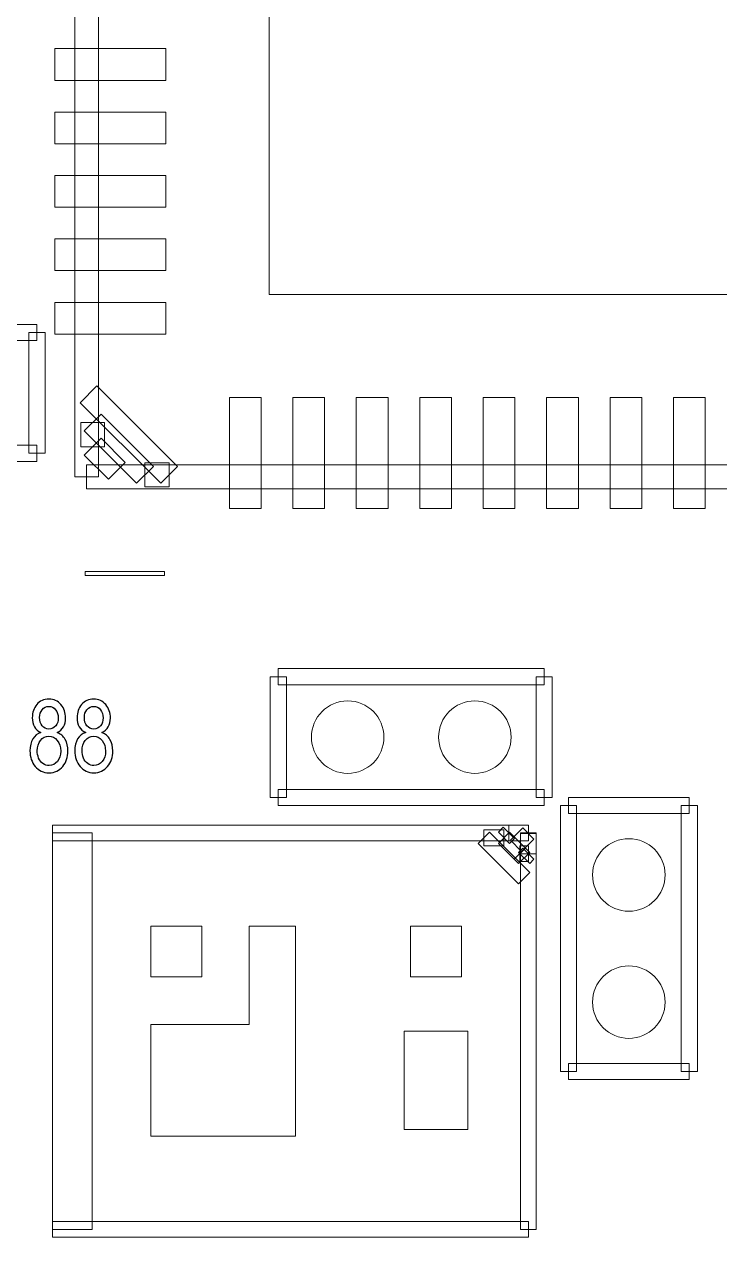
# Model space of a CAD drawing. Header units: millimetres. Extents: x -32 to 79, y -57 to 20.
# Drawn here: x -22.37 to -17.99, y -22.99 to -15.25 of the extents above; entities that cross this region are included whole.
import ezdxf

# ---------------------------------------------------------------- set-up
doc = ezdxf.new("R2010")
doc.units = ezdxf.units.MM
doc.header["$MEASUREMENT"] = 0
for name, color, linetype in [('BG_OUTLINE', 7, 'Continuous'), ('PG_SILKSCREEN_TOP', 7, 'Continuous'), ('PIN_TOP', 7, 'Continuous'), ('RD_SILKSCREEN_TOP', 7, 'Continuous')]:
    doc.layers.add(name, color=color, linetype=linetype)

msp = doc.modelspace()

# ---------------------------------------------------------------- linework, layer by layer
at = {"layer": 'BG_OUTLINE', "lineweight": 9}
msp.add_open_spline([(-31.5602, -57.3483), (-31.5602, -57.3483), (-31.5602, 2.6515), (-31.5602, 2.6515), (-31.5602, 2.6515), (-31.5602, 2.6515), (48.4395, 2.6515), (48.4395, 2.6515), (48.4395, 2.6515), (48.4395, 2.6515), (48.4395, -57.3483), (48.4395, -57.3483), (48.4395, -57.3483), (48.4395, -57.3483), (-31.5602, -57.3483), (-31.5602, -57.3483)], degree=3, knots=[0, 0, 0, 0, 0.25, 0.25, 0.25, 0.25, 0.5, 0.5, 0.5, 0.5, 0.75, 0.75, 0.75, 0.75, 1, 1, 1, 1], dxfattribs=at)
at = {"layer": 'PG_SILKSCREEN_TOP', "lineweight": 9}
for points in [[(-22.0513, -10.101), (-22.0513, -10.101), (-21.9012, -10.101), (-21.9012, -10.101), (-21.9012, -10.101), (-21.9012, -10.101), (-21.9012, -18.101), (-21.9012, -18.101), (-21.9012, -18.101), (-21.9012, -18.101), (-22.0513, -18.101), (-22.0513, -18.101), (-22.0513, -18.101), (-22.0513, -18.101), (-22.0513, -10.101), (-22.0513, -10.101)], [(-23.9656, -17.2417), (-23.9656, -17.2417), (-23.9656, -17.1401), (-23.9656, -17.1401), (-23.9656, -17.1401), (-23.9656, -17.1401), (-22.2892, -17.1401), (-22.2892, -17.1401), (-22.2892, -17.1401), (-22.2892, -17.1401), (-22.2892, -17.2417), (-22.2892, -17.2417), (-22.2892, -17.2417), (-22.2892, -17.2417), (-23.9656, -17.2417), (-23.9656, -17.2417)], [(-22.34, -17.1909), (-22.34, -17.1909), (-22.2384, -17.1909), (-22.2384, -17.1909), (-22.2384, -17.1909), (-22.2384, -17.1909), (-22.2384, -17.9529), (-22.2384, -17.9529), (-22.2384, -17.9529), (-22.2384, -17.9529), (-22.34, -17.9529), (-22.34, -17.9529), (-22.34, -17.9529), (-22.34, -17.9529), (-22.34, -17.1909), (-22.34, -17.1909)], [(-22.0172, -17.6339), (-22.0172, -17.6339), (-21.911, -17.5277), (-21.911, -17.5277), (-21.911, -17.5277), (-21.911, -17.5277), (-21.403, -18.0357), (-21.403, -18.0357), (-21.403, -18.0357), (-21.403, -18.0357), (-21.5092, -18.1419), (-21.5092, -18.1419), (-21.5092, -18.1419), (-21.5092, -18.1419), (-22.0172, -17.6339), (-22.0172, -17.6339)], [(-21.5554, -18.0357), (-21.5554, -18.0357), (-21.6616, -18.1419), (-21.6616, -18.1419), (-21.6616, -18.1419), (-21.6616, -18.1419), (-21.9918, -17.8117), (-21.9918, -17.8117), (-21.9918, -17.8117), (-21.9918, -17.8117), (-21.8856, -17.7055), (-21.8856, -17.7055), (-21.8856, -17.7055), (-21.8856, -17.7055), (-21.5554, -18.0357), (-21.5554, -18.0357)], [(-22.0137, -17.7586), (-22.0137, -17.7586), (-21.8636, -17.7586), (-21.8636, -17.7586), (-21.8636, -17.7586), (-21.8636, -17.7586), (-21.8636, -17.911), (-21.8636, -17.911), (-21.8636, -17.911), (-21.8636, -17.911), (-22.0137, -17.911), (-22.0137, -17.911), (-22.0137, -17.911), (-22.0137, -17.911), (-22.0137, -17.7586), (-22.0137, -17.7586)], [(-21.9918, -17.9641), (-21.9918, -17.9641), (-21.8856, -17.8579), (-21.8856, -17.8579), (-21.8856, -17.8579), (-21.8856, -17.8579), (-21.7332, -18.0103), (-21.7332, -18.0103), (-21.7332, -18.0103), (-21.7332, -18.0103), (-21.8394, -18.1165), (-21.8394, -18.1165), (-21.8394, -18.1165), (-21.8394, -18.1165), (-21.9918, -17.9641), (-21.9918, -17.9641)], [(-22.2892, -17.9021), (-22.2892, -17.9021), (-22.2892, -18.0037), (-22.2892, -18.0037), (-22.2892, -18.0037), (-22.2892, -18.0037), (-23.9656, -18.0037), (-23.9656, -18.0037), (-23.9656, -18.0037), (-23.9656, -18.0037), (-23.9656, -17.9021), (-23.9656, -17.9021), (-23.9656, -17.9021), (-23.9656, -17.9021), (-22.2892, -17.9021), (-22.2892, -17.9021)], [(-21.9763, -18.1761), (-21.9763, -18.1761), (-21.9763, -18.0259), (-21.9763, -18.0259), (-21.9763, -18.0259), (-21.9763, -18.0259), (-13.9763, -18.0259), (-13.9763, -18.0259), (-13.9763, -18.0259), (-13.9763, -18.0259), (-13.9763, -18.1761), (-13.9763, -18.1761), (-13.9763, -18.1761), (-13.9763, -18.1761), (-21.9763, -18.1761), (-21.9763, -18.1761)], [(-21.4561, -18.0138), (-21.4561, -18.0138), (-21.4561, -18.1639), (-21.4561, -18.1639), (-21.4561, -18.1639), (-21.4561, -18.1639), (-21.6085, -18.1639), (-21.6085, -18.1639), (-21.6085, -18.1639), (-21.6085, -18.1639), (-21.6085, -18.0138), (-21.6085, -18.0138), (-21.6085, -18.0138), (-21.6085, -18.0138), (-21.4561, -18.0138), (-21.4561, -18.0138)], [(-21.4854, -18.7238), (-21.4854, -18.7238), (-21.9856, -18.7238), (-21.9856, -18.7238), (-21.9856, -18.7238), (-21.9856, -18.7238), (-21.9856, -18.6984), (-21.9856, -18.6984), (-21.9856, -18.6984), (-21.9856, -18.6984), (-21.4854, -18.6984), (-21.4854, -18.6984), (-21.4854, -18.6984), (-21.4854, -18.6984), (-21.4854, -18.7238), (-21.4854, -18.7238)], [(-20.7678, -19.4122), (-20.7678, -19.4122), (-20.7678, -19.3106), (-20.7678, -19.3106), (-20.7678, -19.3106), (-20.7678, -19.3106), (-19.0914, -19.3106), (-19.0914, -19.3106), (-19.0914, -19.3106), (-19.0914, -19.3106), (-19.0914, -19.4122), (-19.0914, -19.4122), (-19.0914, -19.4122), (-19.0914, -19.4122), (-20.7678, -19.4122), (-20.7678, -19.4122)], [(-20.717, -20.1234), (-20.717, -20.1234), (-20.8186, -20.1234), (-20.8186, -20.1234), (-20.8186, -20.1234), (-20.8186, -20.1234), (-20.8186, -19.3614), (-20.8186, -19.3614), (-20.8186, -19.3614), (-20.8186, -19.3614), (-20.717, -19.3614), (-20.717, -19.3614), (-20.717, -19.3614), (-20.717, -19.3614), (-20.717, -20.1234), (-20.717, -20.1234)], [(-19.1422, -19.3614), (-19.1422, -19.3614), (-19.0406, -19.3614), (-19.0406, -19.3614), (-19.0406, -19.3614), (-19.0406, -19.3614), (-19.0406, -20.1234), (-19.0406, -20.1234), (-19.0406, -20.1234), (-19.0406, -20.1234), (-19.1422, -20.1234), (-19.1422, -20.1234), (-19.1422, -20.1234), (-19.1422, -20.1234), (-19.1422, -19.3614), (-19.1422, -19.3614)], [(-19.0914, -20.0726), (-19.0914, -20.0726), (-19.0914, -20.1742), (-19.0914, -20.1742), (-19.0914, -20.1742), (-19.0914, -20.1742), (-20.7678, -20.1742), (-20.7678, -20.1742), (-20.7678, -20.1742), (-20.7678, -20.1742), (-20.7678, -20.0726), (-20.7678, -20.0726), (-20.7678, -20.0726), (-20.7678, -20.0726), (-19.0914, -20.0726), (-19.0914, -20.0726)], [(-18.939, -20.225), (-18.939, -20.225), (-18.939, -20.1234), (-18.939, -20.1234), (-18.939, -20.1234), (-18.939, -20.1234), (-18.177, -20.1234), (-18.177, -20.1234), (-18.177, -20.1234), (-18.177, -20.1234), (-18.177, -20.225), (-18.177, -20.225), (-18.177, -20.225), (-18.177, -20.225), (-18.939, -20.225), (-18.939, -20.225)], [(-18.8882, -21.8506), (-18.8882, -21.8506), (-18.9898, -21.8506), (-18.9898, -21.8506), (-18.9898, -21.8506), (-18.9898, -21.8506), (-18.9898, -20.1742), (-18.9898, -20.1742), (-18.9898, -20.1742), (-18.9898, -20.1742), (-18.8882, -20.1742), (-18.8882, -20.1742), (-18.8882, -20.1742), (-18.8882, -20.1742), (-18.8882, -21.8506), (-18.8882, -21.8506)], [(-18.2278, -20.1742), (-18.2278, -20.1742), (-18.1262, -20.1742), (-18.1262, -20.1742), (-18.1262, -20.1742), (-18.1262, -20.1742), (-18.1262, -21.8506), (-18.1262, -21.8506), (-18.1262, -21.8506), (-18.1262, -21.8506), (-18.2278, -21.8506), (-18.2278, -21.8506), (-18.2278, -21.8506), (-18.2278, -21.8506), (-18.2278, -20.1742), (-18.2278, -20.1742)], [(-19.1914, -20.2966), (-19.1914, -20.2966), (-19.1914, -20.3967), (-19.1914, -20.3967), (-19.1914, -20.3967), (-19.1914, -20.3967), (-22.1917, -20.3967), (-22.1917, -20.3967), (-22.1917, -20.3967), (-22.1917, -20.3967), (-22.1917, -20.2966), (-22.1917, -20.2966), (-22.1917, -20.2966), (-22.1917, -20.2966), (-19.1914, -20.2966), (-19.1914, -20.2966)], [(-19.183, -20.596), (-19.183, -20.596), (-19.2537, -20.6667), (-19.2537, -20.6667), (-19.2537, -20.6667), (-19.2537, -20.6667), (-19.5077, -20.4127), (-19.5077, -20.4127), (-19.5077, -20.4127), (-19.5077, -20.4127), (-19.437, -20.342), (-19.437, -20.342), (-19.437, -20.342), (-19.437, -20.342), (-19.183, -20.596), (-19.183, -20.596)], [(-19.4724, -20.4274), (-19.4724, -20.4274), (-19.4724, -20.3273), (-19.4724, -20.3273), (-19.4724, -20.3273), (-19.4724, -20.3273), (-19.3454, -20.3273), (-19.3454, -20.3273), (-19.3454, -20.3273), (-19.3454, -20.3273), (-19.3454, -20.4274), (-19.3454, -20.4274), (-19.3454, -20.4274), (-19.3454, -20.4274), (-19.4724, -20.4274), (-19.4724, -20.4274)], [(-19.31, -20.4127), (-19.31, -20.4127), (-19.3807, -20.342), (-19.3807, -20.342), (-19.3807, -20.342), (-19.3807, -20.342), (-19.35, -20.3112), (-19.35, -20.3112), (-19.35, -20.3112), (-19.35, -20.3112), (-19.2792, -20.382), (-19.2792, -20.382), (-19.2792, -20.382), (-19.2792, -20.382), (-19.31, -20.4127), (-19.31, -20.4127)], [(-19.3807, -20.4127), (-19.3807, -20.4127), (-19.31, -20.342), (-19.31, -20.342), (-19.31, -20.342), (-19.31, -20.342), (-19.183, -20.469), (-19.183, -20.469), (-19.183, -20.469), (-19.183, -20.469), (-19.2537, -20.5397), (-19.2537, -20.5397), (-19.2537, -20.5397), (-19.2537, -20.5397), (-19.3807, -20.4127), (-19.3807, -20.4127)], [(-19.2099, -20.442), (-19.2099, -20.442), (-19.2807, -20.5128), (-19.2807, -20.5128), (-19.2807, -20.5128), (-19.2807, -20.5128), (-19.3807, -20.4127), (-19.3807, -20.4127), (-19.3807, -20.4127), (-19.3807, -20.4127), (-19.31, -20.342), (-19.31, -20.342), (-19.31, -20.342), (-19.31, -20.342), (-19.2099, -20.442), (-19.2099, -20.442)], [(-19.3146, -20.3967), (-19.3146, -20.3967), (-19.3146, -20.2966), (-19.3146, -20.2966), (-19.3146, -20.2966), (-19.3146, -20.2966), (-19.1914, -20.2966), (-19.1914, -20.2966), (-19.1914, -20.2966), (-19.1914, -20.2966), (-19.1914, -20.3967), (-19.1914, -20.3967), (-19.1914, -20.3967), (-19.1914, -20.3967), (-19.3146, -20.3967), (-19.3146, -20.3967)], [(-19.2268, -20.315), (-19.2268, -20.315), (-19.156, -20.3858), (-19.156, -20.3858), (-19.156, -20.3858), (-19.156, -20.3858), (-19.2338, -20.4635), (-19.2338, -20.4635), (-19.2338, -20.4635), (-19.2338, -20.4635), (-19.3045, -20.3928), (-19.3045, -20.3928), (-19.3045, -20.3928), (-19.3045, -20.3928), (-19.2268, -20.315), (-19.2268, -20.315)], [(-19.1414, -22.8465), (-19.1414, -22.8465), (-19.2415, -22.8465), (-19.2415, -22.8465), (-19.2415, -22.8465), (-19.2415, -22.8465), (-19.2415, -20.3466), (-19.2415, -20.3466), (-19.2415, -20.3466), (-19.2415, -20.3466), (-19.1414, -20.3466), (-19.1414, -20.3466), (-19.1414, -20.3466), (-19.1414, -20.3466), (-19.1414, -22.8465), (-19.1414, -22.8465)], [(-19.1414, -20.4774), (-19.1414, -20.4774), (-19.2415, -20.4774), (-19.2415, -20.4774), (-19.2415, -20.4774), (-19.2415, -20.4774), (-19.2415, -20.3466), (-19.2415, -20.3466), (-19.2415, -20.3466), (-19.2415, -20.3466), (-19.1414, -20.3466), (-19.1414, -20.3466), (-19.1414, -20.3466), (-19.1414, -20.3466), (-19.1414, -20.4774), (-19.1414, -20.4774)], [(-19.2415, -20.3466), (-19.2415, -20.3466), (-19.1414, -20.3466), (-19.1414, -20.3466), (-19.1414, -20.3466), (-19.1414, -20.3466), (-19.1414, -20.3504), (-19.1414, -20.3504), (-19.1414, -20.3504), (-19.1414, -20.3504), (-19.2415, -20.3504), (-19.2415, -20.3504), (-19.2415, -20.3504), (-19.2415, -20.3504), (-19.2415, -20.3466), (-19.2415, -20.3466)], [(-19.1914, -20.4274), (-19.1914, -20.4274), (-19.1914, -20.5275), (-19.1914, -20.5275), (-19.1914, -20.5275), (-19.1914, -20.5275), (-19.2453, -20.5275), (-19.2453, -20.5275), (-19.2453, -20.5275), (-19.2453, -20.5275), (-19.2453, -20.4274), (-19.2453, -20.4274), (-19.2453, -20.4274), (-19.2453, -20.4274), (-19.1914, -20.4274), (-19.1914, -20.4274)], [(-19.183, -20.5397), (-19.183, -20.5397), (-19.2537, -20.469), (-19.2537, -20.469), (-19.2537, -20.469), (-19.2537, -20.469), (-19.2268, -20.442), (-19.2268, -20.442), (-19.2268, -20.442), (-19.2268, -20.442), (-19.156, -20.5128), (-19.156, -20.5128), (-19.156, -20.5128), (-19.156, -20.5128), (-19.183, -20.5397), (-19.183, -20.5397)], [(-18.177, -21.7998), (-18.177, -21.7998), (-18.177, -21.9014), (-18.177, -21.9014), (-18.177, -21.9014), (-18.177, -21.9014), (-18.939, -21.9014), (-18.939, -21.9014), (-18.939, -21.9014), (-18.939, -21.9014), (-18.939, -21.7998), (-18.939, -21.7998), (-18.939, -21.7998), (-18.939, -21.7998), (-18.177, -21.7998), (-18.177, -21.7998)], [(-22.1917, -22.8965), (-22.1917, -22.8965), (-22.1917, -22.7965), (-22.1917, -22.7965), (-22.1917, -22.7965), (-22.1917, -22.7965), (-19.1914, -22.7965), (-19.1914, -22.7965), (-19.1914, -22.7965), (-19.1914, -22.7965), (-19.1914, -22.8965), (-19.1914, -22.8965), (-19.1914, -22.8965), (-19.1914, -22.8965), (-22.1917, -22.8965), (-22.1917, -22.8965)]]:
    msp.add_open_spline(points, degree=3, knots=[0, 0, 0, 0, 0.25, 0.25, 0.25, 0.25, 0.5, 0.5, 0.5, 0.5, 0.75, 0.75, 0.75, 0.75, 1, 1, 1, 1], dxfattribs=at)
at = {"layer": 'PIN_TOP', "lineweight": 9}
for points, knots in [([(-15.1263, -16.951), (-15.1263, -16.951), (-20.8263, -16.951), (-20.8263, -16.951), (-20.8263, -16.951), (-20.8263, -16.951), (-20.8263, -11.251), (-20.8263, -11.251), (-20.8263, -11.251), (-20.8263, -11.251), (-15.1263, -11.251), (-15.1263, -11.251), (-15.1263, -11.251), (-15.1263, -11.251), (-15.1263, -16.951), (-15.1263, -16.951)], [0, 0, 0, 0, 0.25, 0.25, 0.25, 0.25, 0.5, 0.5, 0.5, 0.5, 0.75, 0.75, 0.75, 0.75, 1, 1, 1, 1]), ([(-21.4762, -15.601), (-21.4762, -15.601), (-22.1762, -15.601), (-22.1762, -15.601), (-22.1762, -15.601), (-22.1762, -15.601), (-22.1762, -15.4011), (-22.1762, -15.4011), (-22.1762, -15.4011), (-22.1762, -15.4011), (-21.4762, -15.4011), (-21.4762, -15.4011), (-21.4762, -15.4011), (-21.4762, -15.4011), (-21.4762, -15.601), (-21.4762, -15.601)], [0, 0, 0, 0, 0.25, 0.25, 0.25, 0.25, 0.5, 0.5, 0.5, 0.5, 0.75, 0.75, 0.75, 0.75, 1, 1, 1, 1]), ([(-21.4762, -16.0011), (-21.4762, -16.0011), (-22.1762, -16.0011), (-22.1762, -16.0011), (-22.1762, -16.0011), (-22.1762, -16.0011), (-22.1762, -15.8012), (-22.1762, -15.8012), (-22.1762, -15.8012), (-22.1762, -15.8012), (-21.4762, -15.8012), (-21.4762, -15.8012), (-21.4762, -15.8012), (-21.4762, -15.8012), (-21.4762, -16.0011), (-21.4762, -16.0011)], [0, 0, 0, 0, 0.25, 0.25, 0.25, 0.25, 0.5, 0.5, 0.5, 0.5, 0.75, 0.75, 0.75, 0.75, 1, 1, 1, 1]), ([(-21.4762, -16.4009), (-21.4762, -16.4009), (-22.1762, -16.4009), (-22.1762, -16.4009), (-22.1762, -16.4009), (-22.1762, -16.4009), (-22.1762, -16.201), (-22.1762, -16.201), (-22.1762, -16.201), (-22.1762, -16.201), (-21.4762, -16.201), (-21.4762, -16.201), (-21.4762, -16.201), (-21.4762, -16.201), (-21.4762, -16.4009), (-21.4762, -16.4009)], [0, 0, 0, 0, 0.25, 0.25, 0.25, 0.25, 0.5, 0.5, 0.5, 0.5, 0.75, 0.75, 0.75, 0.75, 1, 1, 1, 1]), ([(-21.4762, -16.8009), (-21.4762, -16.8009), (-22.1762, -16.8009), (-22.1762, -16.8009), (-22.1762, -16.8009), (-22.1762, -16.8009), (-22.1762, -16.601), (-22.1762, -16.601), (-22.1762, -16.601), (-22.1762, -16.601), (-21.4762, -16.601), (-21.4762, -16.601), (-21.4762, -16.601), (-21.4762, -16.601), (-21.4762, -16.8009), (-21.4762, -16.8009)], [0, 0, 0, 0, 0.25, 0.25, 0.25, 0.25, 0.5, 0.5, 0.5, 0.5, 0.75, 0.75, 0.75, 0.75, 1, 1, 1, 1]), ([(-21.4762, -17.201), (-21.4762, -17.201), (-22.1762, -17.201), (-22.1762, -17.201), (-22.1762, -17.201), (-22.1762, -17.201), (-22.1762, -17.0011), (-22.1762, -17.0011), (-22.1762, -17.0011), (-22.1762, -17.0011), (-21.4762, -17.0011), (-21.4762, -17.0011), (-21.4762, -17.0011), (-21.4762, -17.0011), (-21.4762, -17.201), (-21.4762, -17.201)], [0, 0, 0, 0, 0.25, 0.25, 0.25, 0.25, 0.5, 0.5, 0.5, 0.5, 0.75, 0.75, 0.75, 0.75, 1, 1, 1, 1]), ([(-20.8763, -17.6009), (-20.8763, -17.6009), (-20.8763, -18.3009), (-20.8763, -18.3009), (-20.8763, -18.3009), (-20.8763, -18.3009), (-21.0762, -18.3009), (-21.0762, -18.3009), (-21.0762, -18.3009), (-21.0762, -18.3009), (-21.0762, -17.6009), (-21.0762, -17.6009), (-21.0762, -17.6009), (-21.0762, -17.6009), (-20.8763, -17.6009), (-20.8763, -17.6009)], [0, 0, 0, 0, 0.25, 0.25, 0.25, 0.25, 0.5, 0.5, 0.5, 0.5, 0.75, 0.75, 0.75, 0.75, 1, 1, 1, 1]), ([(-20.4763, -17.6009), (-20.4763, -17.6009), (-20.4763, -18.3009), (-20.4763, -18.3009), (-20.4763, -18.3009), (-20.4763, -18.3009), (-20.6762, -18.3009), (-20.6762, -18.3009), (-20.6762, -18.3009), (-20.6762, -18.3009), (-20.6762, -17.6009), (-20.6762, -17.6009), (-20.6762, -17.6009), (-20.6762, -17.6009), (-20.4763, -17.6009), (-20.4763, -17.6009)], [0, 0, 0, 0, 0.25, 0.25, 0.25, 0.25, 0.5, 0.5, 0.5, 0.5, 0.75, 0.75, 0.75, 0.75, 1, 1, 1, 1]), ([(-20.0762, -17.6009), (-20.0762, -17.6009), (-20.0762, -18.3009), (-20.0762, -18.3009), (-20.0762, -18.3009), (-20.0762, -18.3009), (-20.2761, -18.3009), (-20.2761, -18.3009), (-20.2761, -18.3009), (-20.2761, -18.3009), (-20.2761, -17.6009), (-20.2761, -17.6009), (-20.2761, -17.6009), (-20.2761, -17.6009), (-20.0762, -17.6009), (-20.0762, -17.6009)], [0, 0, 0, 0, 0.25, 0.25, 0.25, 0.25, 0.5, 0.5, 0.5, 0.5, 0.75, 0.75, 0.75, 0.75, 1, 1, 1, 1]), ([(-19.6764, -17.6009), (-19.6764, -17.6009), (-19.6764, -18.3009), (-19.6764, -18.3009), (-19.6764, -18.3009), (-19.6764, -18.3009), (-19.8763, -18.3009), (-19.8763, -18.3009), (-19.8763, -18.3009), (-19.8763, -18.3009), (-19.8763, -17.6009), (-19.8763, -17.6009), (-19.8763, -17.6009), (-19.8763, -17.6009), (-19.6764, -17.6009), (-19.6764, -17.6009)], [0, 0, 0, 0, 0.25, 0.25, 0.25, 0.25, 0.5, 0.5, 0.5, 0.5, 0.75, 0.75, 0.75, 0.75, 1, 1, 1, 1]), ([(-19.2764, -17.6009), (-19.2764, -17.6009), (-19.2764, -18.3009), (-19.2764, -18.3009), (-19.2764, -18.3009), (-19.2764, -18.3009), (-19.4763, -18.3009), (-19.4763, -18.3009), (-19.4763, -18.3009), (-19.4763, -18.3009), (-19.4763, -17.6009), (-19.4763, -17.6009), (-19.4763, -17.6009), (-19.4763, -17.6009), (-19.2764, -17.6009), (-19.2764, -17.6009)], [0, 0, 0, 0, 0.25, 0.25, 0.25, 0.25, 0.5, 0.5, 0.5, 0.5, 0.75, 0.75, 0.75, 0.75, 1, 1, 1, 1]), ([(-18.8763, -17.6009), (-18.8763, -17.6009), (-18.8763, -18.3009), (-18.8763, -18.3009), (-18.8763, -18.3009), (-18.8763, -18.3009), (-19.0762, -18.3009), (-19.0762, -18.3009), (-19.0762, -18.3009), (-19.0762, -18.3009), (-19.0762, -17.6009), (-19.0762, -17.6009), (-19.0762, -17.6009), (-19.0762, -17.6009), (-18.8763, -17.6009), (-18.8763, -17.6009)], [0, 0, 0, 0, 0.25, 0.25, 0.25, 0.25, 0.5, 0.5, 0.5, 0.5, 0.75, 0.75, 0.75, 0.75, 1, 1, 1, 1]), ([(-18.4763, -17.6009), (-18.4763, -17.6009), (-18.4763, -18.3009), (-18.4763, -18.3009), (-18.4763, -18.3009), (-18.4763, -18.3009), (-18.6762, -18.3009), (-18.6762, -18.3009), (-18.6762, -18.3009), (-18.6762, -18.3009), (-18.6762, -17.6009), (-18.6762, -17.6009), (-18.6762, -17.6009), (-18.6762, -17.6009), (-18.4763, -17.6009), (-18.4763, -17.6009)], [0, 0, 0, 0, 0.25, 0.25, 0.25, 0.25, 0.5, 0.5, 0.5, 0.5, 0.75, 0.75, 0.75, 0.75, 1, 1, 1, 1]), ([(-18.0762, -17.6009), (-18.0762, -17.6009), (-18.0762, -18.3009), (-18.0762, -18.3009), (-18.0762, -18.3009), (-18.0762, -18.3009), (-18.2761, -18.3009), (-18.2761, -18.3009), (-18.2761, -18.3009), (-18.2761, -18.3009), (-18.2761, -17.6009), (-18.2761, -17.6009), (-18.2761, -17.6009), (-18.2761, -17.6009), (-18.0762, -17.6009), (-18.0762, -17.6009)], [0, 0, 0, 0, 0.25, 0.25, 0.25, 0.25, 0.5, 0.5, 0.5, 0.5, 0.75, 0.75, 0.75, 0.75, 1, 1, 1, 1]), ([(-20.1018, -19.7424), (-20.1018, -19.6161), (-20.2041, -19.5138), (-20.3304, -19.5138), (-20.3304, -19.5138), (-20.4566, -19.5138), (-20.559, -19.6161), (-20.559, -19.7424), (-20.559, -19.7424), (-20.559, -19.8686), (-20.4566, -19.971), (-20.3304, -19.971), (-20.3304, -19.971), (-20.2041, -19.971), (-20.1018, -19.8686), (-20.1018, -19.7424)], [0, 0, 0, 0, 0.25, 0.25, 0.25, 0.25, 0.5, 0.5, 0.5, 0.5, 0.75, 0.75, 0.75, 0.75, 1, 1, 1, 1]), ([(-19.3001, -19.7424), (-19.3001, -19.6161), (-19.4025, -19.5138), (-19.5287, -19.5138), (-19.5287, -19.5138), (-19.655, -19.5138), (-19.7573, -19.6161), (-19.7573, -19.7424), (-19.7573, -19.7424), (-19.7573, -19.8686), (-19.655, -19.971), (-19.5287, -19.971), (-19.5287, -19.971), (-19.4025, -19.971), (-19.3001, -19.8686), (-19.3001, -19.7424)], [0, 0, 0, 0, 0.25, 0.25, 0.25, 0.25, 0.5, 0.5, 0.5, 0.5, 0.75, 0.75, 0.75, 0.75, 1, 1, 1, 1]), ([(-21.9415, -20.3465), (-21.9415, -20.3465), (-21.9415, -22.8466), (-21.9415, -22.8466), (-21.9415, -22.8466), (-21.9415, -22.8466), (-22.1914, -22.8466), (-22.1914, -22.8466), (-22.1914, -22.8466), (-22.1914, -22.8466), (-22.1914, -20.3465), (-22.1914, -20.3465), (-22.1914, -20.3465), (-22.1914, -20.3465), (-21.9415, -20.3465), (-21.9415, -20.3465)], [0, 0, 0, 0, 0.25, 0.25, 0.25, 0.25, 0.5, 0.5, 0.5, 0.5, 0.75, 0.75, 0.75, 0.75, 1, 1, 1, 1]), ([(-18.3294, -20.6115), (-18.3294, -20.4853), (-18.4317, -20.3829), (-18.558, -20.3829), (-18.558, -20.3829), (-18.6842, -20.3829), (-18.7866, -20.4853), (-18.7866, -20.6115), (-18.7866, -20.6115), (-18.7866, -20.7378), (-18.6842, -20.8401), (-18.558, -20.8401), (-18.558, -20.8401), (-18.4317, -20.8401), (-18.3294, -20.7378), (-18.3294, -20.6115)], [0, 0, 0, 0, 0.25, 0.25, 0.25, 0.25, 0.5, 0.5, 0.5, 0.5, 0.75, 0.75, 0.75, 0.75, 1, 1, 1, 1]), ([(-20.6585, -22.2595), (-20.6585, -22.2595), (-21.5706, -22.2595), (-21.5706, -22.2595), (-21.5706, -22.2595), (-21.5706, -22.2595), (-21.5706, -21.5536), (-21.5706, -21.5536), (-21.5706, -21.5536), (-21.5706, -21.5536), (-20.9506, -21.5536), (-20.9506, -21.5536), (-20.9506, -21.5536), (-20.9506, -21.5536), (-20.9506, -20.9336), (-20.9506, -20.9336), (-20.9506, -20.9336), (-20.9506, -20.9336), (-20.6585, -20.9336), (-20.6585, -20.9336), (-20.6585, -20.9336), (-20.6585, -20.9336), (-20.6585, -22.2595), (-20.6585, -22.2595)], [0, 0, 0, 0, 0.166667, 0.166667, 0.166667, 0.166667, 0.333333, 0.333333, 0.333333, 0.333333, 0.5, 0.5, 0.5, 0.5, 0.666667, 0.666667, 0.666667, 0.666667, 0.833333, 0.833333, 0.833333, 0.833333, 1, 1, 1, 1]), ([(-21.2506, -20.9336), (-21.2506, -20.9336), (-21.2506, -21.2537), (-21.2506, -21.2537), (-21.2506, -21.2537), (-21.2506, -21.2537), (-21.5706, -21.2537), (-21.5706, -21.2537), (-21.5706, -21.2537), (-21.5706, -21.2537), (-21.5706, -20.9336), (-21.5706, -20.9336), (-21.5706, -20.9336), (-21.5706, -20.9336), (-21.2506, -20.9336), (-21.2506, -20.9336)], [0, 0, 0, 0, 0.25, 0.25, 0.25, 0.25, 0.5, 0.5, 0.5, 0.5, 0.75, 0.75, 0.75, 0.75, 1, 1, 1, 1]), ([(-19.6136, -20.9336), (-19.6136, -20.9336), (-19.6136, -21.2537), (-19.6136, -21.2537), (-19.6136, -21.2537), (-19.6136, -21.2537), (-19.9336, -21.2537), (-19.9336, -21.2537), (-19.9336, -21.2537), (-19.9336, -21.2537), (-19.9336, -20.9336), (-19.9336, -20.9336), (-19.9336, -20.9336), (-19.9336, -20.9336), (-19.6136, -20.9336), (-19.6136, -20.9336)], [0, 0, 0, 0, 0.25, 0.25, 0.25, 0.25, 0.5, 0.5, 0.5, 0.5, 0.75, 0.75, 0.75, 0.75, 1, 1, 1, 1]), ([(-18.3294, -21.4132), (-18.3294, -21.2869), (-18.4317, -21.1846), (-18.558, -21.1846), (-18.558, -21.1846), (-18.6842, -21.1846), (-18.7866, -21.2869), (-18.7866, -21.4132), (-18.7866, -21.4132), (-18.7866, -21.5394), (-18.6842, -21.6418), (-18.558, -21.6418), (-18.558, -21.6418), (-18.4317, -21.6418), (-18.3294, -21.5394), (-18.3294, -21.4132)], [0, 0, 0, 0, 0.25, 0.25, 0.25, 0.25, 0.5, 0.5, 0.5, 0.5, 0.75, 0.75, 0.75, 0.75, 1, 1, 1, 1]), ([(-19.5736, -21.5964), (-19.5736, -21.5964), (-19.5736, -22.2164), (-19.5736, -22.2164), (-19.5736, -22.2164), (-19.5736, -22.2164), (-19.9736, -22.2164), (-19.9736, -22.2164), (-19.9736, -22.2164), (-19.9736, -22.2164), (-19.9736, -21.5964), (-19.9736, -21.5964), (-19.9736, -21.5964), (-19.9736, -21.5964), (-19.5736, -21.5964), (-19.5736, -21.5964)], [0, 0, 0, 0, 0.25, 0.25, 0.25, 0.25, 0.5, 0.5, 0.5, 0.5, 0.75, 0.75, 0.75, 0.75, 1, 1, 1, 1])]:
    msp.add_open_spline(points, degree=3, knots=knots, dxfattribs=at)
at = {"layer": 'RD_SILKSCREEN_TOP', "color": 8}
for points, knots in [([(-22.2643, -19.713), (-22.2828, -19.7045), (-22.2965, -19.6925), (-22.3055, -19.6767), (-22.3055, -19.6767), (-22.3144, -19.6611), (-22.3189, -19.6422), (-22.3189, -19.6203), (-22.3189, -19.6203), (-22.3189, -19.5872), (-22.3094, -19.5595), (-22.2903, -19.5369), (-22.2903, -19.5369), (-22.2713, -19.5144), (-22.2461, -19.503), (-22.2145, -19.503), (-22.2145, -19.503), (-22.1827, -19.503), (-22.1571, -19.5146), (-22.1378, -19.5376), (-22.1378, -19.5376), (-22.1185, -19.5607), (-22.1088, -19.5888), (-22.1088, -19.6219), (-22.1088, -19.6219), (-22.1088, -19.643), (-22.1132, -19.6613), (-22.122, -19.6769), (-22.122, -19.6769), (-22.1309, -19.6925), (-22.1443, -19.7045), (-22.1623, -19.713), (-22.1623, -19.713), (-22.1401, -19.7221), (-22.1231, -19.7367), (-22.1114, -19.757), (-22.1114, -19.757), (-22.0998, -19.7773), (-22.0939, -19.8015), (-22.0939, -19.8295), (-22.0939, -19.8295), (-22.0939, -19.8685), (-22.1049, -19.9011), (-22.1268, -19.9275), (-22.1268, -19.9275), (-22.1489, -19.954), (-22.1779, -19.9672), (-22.2137, -19.9672), (-22.2137, -19.9672), (-22.2496, -19.9672), (-22.2785, -19.954), (-22.3005, -19.9274), (-22.3005, -19.9274), (-22.3225, -19.9009), (-22.3335, -19.8677), (-22.3335, -19.8281), (-22.3335, -19.8281), (-22.3335, -19.7985), (-22.3275, -19.7738), (-22.3155, -19.7538), (-22.3155, -19.7538), (-22.3035, -19.7339), (-22.2864, -19.7202), (-22.2643, -19.713)], [0, 0, 0, 0, 0.0625, 0.0625, 0.0625, 0.0625, 0.125, 0.125, 0.125, 0.125, 0.1875, 0.1875, 0.1875, 0.1875, 0.25, 0.25, 0.25, 0.25, 0.3125, 0.3125, 0.3125, 0.3125, 0.375, 0.375, 0.375, 0.375, 0.4375, 0.4375, 0.4375, 0.4375, 0.5, 0.5, 0.5, 0.5, 0.5625, 0.5625, 0.5625, 0.5625, 0.625, 0.625, 0.625, 0.625, 0.6875, 0.6875, 0.6875, 0.6875, 0.75, 0.75, 0.75, 0.75, 0.8125, 0.8125, 0.8125, 0.8125, 0.875, 0.875, 0.875, 0.875, 0.9375, 0.9375, 0.9375, 0.9375, 1, 1, 1, 1]), ([(-21.9818, -19.713), (-22.0003, -19.7045), (-22.014, -19.6925), (-22.023, -19.6767), (-22.023, -19.6767), (-22.0319, -19.6611), (-22.0364, -19.6422), (-22.0364, -19.6203), (-22.0364, -19.6203), (-22.0364, -19.5872), (-22.0269, -19.5595), (-22.0078, -19.5369), (-22.0078, -19.5369), (-21.9888, -19.5144), (-21.9636, -19.503), (-21.932, -19.503), (-21.932, -19.503), (-21.9002, -19.503), (-21.8746, -19.5146), (-21.8553, -19.5376), (-21.8553, -19.5376), (-21.836, -19.5607), (-21.8263, -19.5888), (-21.8263, -19.6219), (-21.8263, -19.6219), (-21.8263, -19.643), (-21.8307, -19.6613), (-21.8395, -19.6769), (-21.8395, -19.6769), (-21.8484, -19.6925), (-21.8618, -19.7045), (-21.8798, -19.713), (-21.8798, -19.713), (-21.8576, -19.7221), (-21.8406, -19.7367), (-21.8289, -19.757), (-21.8289, -19.757), (-21.8173, -19.7773), (-21.8114, -19.8015), (-21.8114, -19.8295), (-21.8114, -19.8295), (-21.8114, -19.8685), (-21.8224, -19.9011), (-21.8443, -19.9275), (-21.8443, -19.9275), (-21.8664, -19.954), (-21.8954, -19.9672), (-21.9312, -19.9672), (-21.9312, -19.9672), (-21.9671, -19.9672), (-21.996, -19.954), (-22.018, -19.9274), (-22.018, -19.9274), (-22.04, -19.9009), (-22.051, -19.8677), (-22.051, -19.8281), (-22.051, -19.8281), (-22.051, -19.7985), (-22.045, -19.7738), (-22.033, -19.7538), (-22.033, -19.7538), (-22.021, -19.7339), (-22.0039, -19.7202), (-21.9818, -19.713)], [0, 0, 0, 0, 0.0625, 0.0625, 0.0625, 0.0625, 0.125, 0.125, 0.125, 0.125, 0.1875, 0.1875, 0.1875, 0.1875, 0.25, 0.25, 0.25, 0.25, 0.3125, 0.3125, 0.3125, 0.3125, 0.375, 0.375, 0.375, 0.375, 0.4375, 0.4375, 0.4375, 0.4375, 0.5, 0.5, 0.5, 0.5, 0.5625, 0.5625, 0.5625, 0.5625, 0.625, 0.625, 0.625, 0.625, 0.6875, 0.6875, 0.6875, 0.6875, 0.75, 0.75, 0.75, 0.75, 0.8125, 0.8125, 0.8125, 0.8125, 0.875, 0.875, 0.875, 0.875, 0.9375, 0.9375, 0.9375, 0.9375, 1, 1, 1, 1]), ([(-22.2732, -19.6184), (-22.2732, -19.6399), (-22.2676, -19.6575), (-22.2567, -19.6711), (-22.2567, -19.6711), (-22.2455, -19.6848), (-22.2311, -19.6916), (-22.2135, -19.6916), (-22.2135, -19.6916), (-22.1963, -19.6916), (-22.1822, -19.6849), (-22.1711, -19.6713), (-22.1711, -19.6713), (-22.1601, -19.6578), (-22.1547, -19.6412), (-22.1547, -19.6216), (-22.1547, -19.6216), (-22.1547, -19.601), (-22.1603, -19.5839), (-22.1716, -19.5699), (-22.1716, -19.5699), (-22.183, -19.556), (-22.1971, -19.549), (-22.2139, -19.549), (-22.2139, -19.549), (-22.231, -19.549), (-22.2451, -19.5559), (-22.2564, -19.5694), (-22.2564, -19.5694), (-22.2676, -19.5831), (-22.2732, -19.5995), (-22.2732, -19.6184)], [0, 0, 0, 0, 0.125, 0.125, 0.125, 0.125, 0.25, 0.25, 0.25, 0.25, 0.375, 0.375, 0.375, 0.375, 0.5, 0.5, 0.5, 0.5, 0.625, 0.625, 0.625, 0.625, 0.75, 0.75, 0.75, 0.75, 0.875, 0.875, 0.875, 0.875, 1, 1, 1, 1]), ([(-21.9907, -19.6184), (-21.9907, -19.6399), (-21.9851, -19.6575), (-21.9742, -19.6711), (-21.9742, -19.6711), (-21.963, -19.6848), (-21.9486, -19.6916), (-21.931, -19.6916), (-21.931, -19.6916), (-21.9138, -19.6916), (-21.8997, -19.6849), (-21.8886, -19.6713), (-21.8886, -19.6713), (-21.8776, -19.6578), (-21.8722, -19.6412), (-21.8722, -19.6216), (-21.8722, -19.6216), (-21.8722, -19.601), (-21.8778, -19.5839), (-21.8891, -19.5699), (-21.8891, -19.5699), (-21.9005, -19.556), (-21.9146, -19.549), (-21.9314, -19.549), (-21.9314, -19.549), (-21.9485, -19.549), (-21.9626, -19.5559), (-21.9739, -19.5694), (-21.9739, -19.5694), (-21.9851, -19.5831), (-21.9907, -19.5995), (-21.9907, -19.6184)], [0, 0, 0, 0, 0.125, 0.125, 0.125, 0.125, 0.25, 0.25, 0.25, 0.25, 0.375, 0.375, 0.375, 0.375, 0.5, 0.5, 0.5, 0.5, 0.625, 0.625, 0.625, 0.625, 0.75, 0.75, 0.75, 0.75, 0.875, 0.875, 0.875, 0.875, 1, 1, 1, 1]), ([(-22.2876, -19.8284), (-22.2876, -19.8442), (-22.2846, -19.8597), (-22.2786, -19.8745), (-22.2786, -19.8745), (-22.2726, -19.8894), (-22.2636, -19.901), (-22.2516, -19.9091), (-22.2516, -19.9091), (-22.2397, -19.9173), (-22.2269, -19.9214), (-22.2132, -19.9214), (-22.2132, -19.9214), (-22.1919, -19.9214), (-22.1743, -19.9128), (-22.1604, -19.8956), (-22.1604, -19.8956), (-22.1465, -19.8784), (-22.1395, -19.8566), (-22.1395, -19.8302), (-22.1395, -19.8302), (-22.1395, -19.8033), (-22.1467, -19.7811), (-22.161, -19.7635), (-22.161, -19.7635), (-22.1753, -19.7459), (-22.1932, -19.7371), (-22.2147, -19.7371), (-22.2147, -19.7371), (-22.2357, -19.7371), (-22.2531, -19.7458), (-22.2669, -19.7632), (-22.2669, -19.7632), (-22.2807, -19.7806), (-22.2876, -19.8023), (-22.2876, -19.8284)], [0, 0, 0, 0, 0.111111, 0.111111, 0.111111, 0.111111, 0.222222, 0.222222, 0.222222, 0.222222, 0.333333, 0.333333, 0.333333, 0.333333, 0.444444, 0.444444, 0.444444, 0.444444, 0.555556, 0.555556, 0.555556, 0.555556, 0.666667, 0.666667, 0.666667, 0.666667, 0.777778, 0.777778, 0.777778, 0.777778, 0.888889, 0.888889, 0.888889, 0.888889, 1, 1, 1, 1]), ([(-22.0051, -19.8284), (-22.0051, -19.8442), (-22.0021, -19.8597), (-21.9961, -19.8745), (-21.9961, -19.8745), (-21.9901, -19.8894), (-21.9811, -19.901), (-21.9691, -19.9091), (-21.9691, -19.9091), (-21.9572, -19.9173), (-21.9444, -19.9214), (-21.9307, -19.9214), (-21.9307, -19.9214), (-21.9094, -19.9214), (-21.8918, -19.9128), (-21.8779, -19.8956), (-21.8779, -19.8956), (-21.864, -19.8784), (-21.857, -19.8566), (-21.857, -19.8302), (-21.857, -19.8302), (-21.857, -19.8033), (-21.8642, -19.7811), (-21.8785, -19.7635), (-21.8785, -19.7635), (-21.8928, -19.7459), (-21.9107, -19.7371), (-21.9322, -19.7371), (-21.9322, -19.7371), (-21.9532, -19.7371), (-21.9706, -19.7458), (-21.9844, -19.7632), (-21.9844, -19.7632), (-21.9982, -19.7806), (-22.0051, -19.8023), (-22.0051, -19.8284)], [0, 0, 0, 0, 0.111111, 0.111111, 0.111111, 0.111111, 0.222222, 0.222222, 0.222222, 0.222222, 0.333333, 0.333333, 0.333333, 0.333333, 0.444444, 0.444444, 0.444444, 0.444444, 0.555556, 0.555556, 0.555556, 0.555556, 0.666667, 0.666667, 0.666667, 0.666667, 0.777778, 0.777778, 0.777778, 0.777778, 0.888889, 0.888889, 0.888889, 0.888889, 1, 1, 1, 1])]:
    msp.add_open_spline(points, degree=3, knots=knots, dxfattribs=at)

doc.saveas('drawing.dxf')
